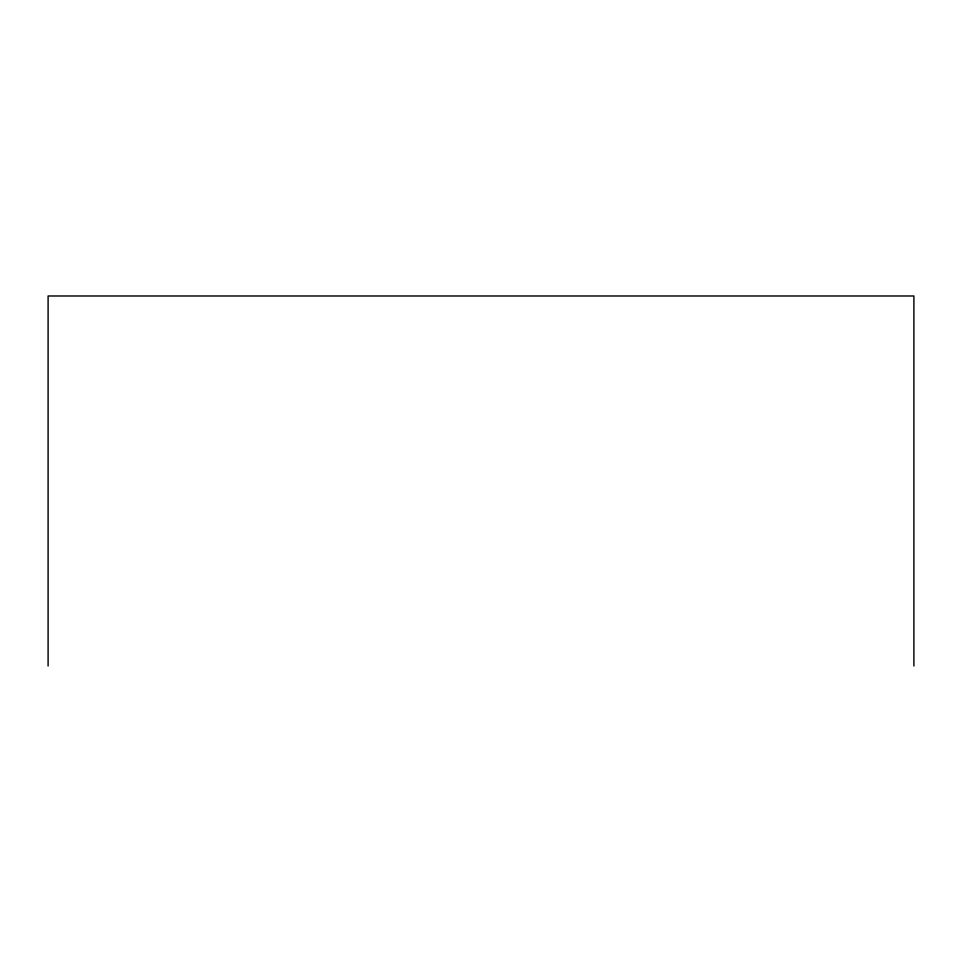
<?xml version="1.0" encoding="UTF-8"?>
<svg xmlns="http://www.w3.org/2000/svg" width="962" height="962" viewBox="0 0 962 962"><rect width="100%" height="100%" fill="white"/><g stroke="black" fill="none" stroke-linecap="round" stroke-linejoin="round"><path stroke-width="1.44" d="M913.9 666.017L913.9 295.983L48.1 295.983L48.1 666.017"/></g></svg>
